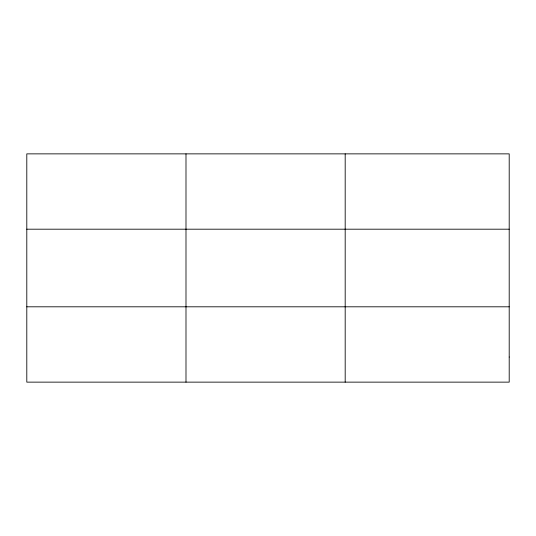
<?xml version="1.0" encoding="UTF-8"?>
<svg xmlns="http://www.w3.org/2000/svg" width="536" height="536" viewBox="0 0 536 536"><rect width="100%" height="100%" fill="white"/><g stroke="black" fill="none" stroke-linecap="round" stroke-linejoin="round"><path stroke-width="0.8" d="M185.992 153.866L185.992 382.135M345.184 153.866L345.184 382.135M26.8 229.194L509.2 229.194M26.8 306.806L509.2 306.806M509.2 357.023L509.2 382.135L26.8 382.135L26.8 153.866L509.2 153.866L509.2 357.023"/></g></svg>
